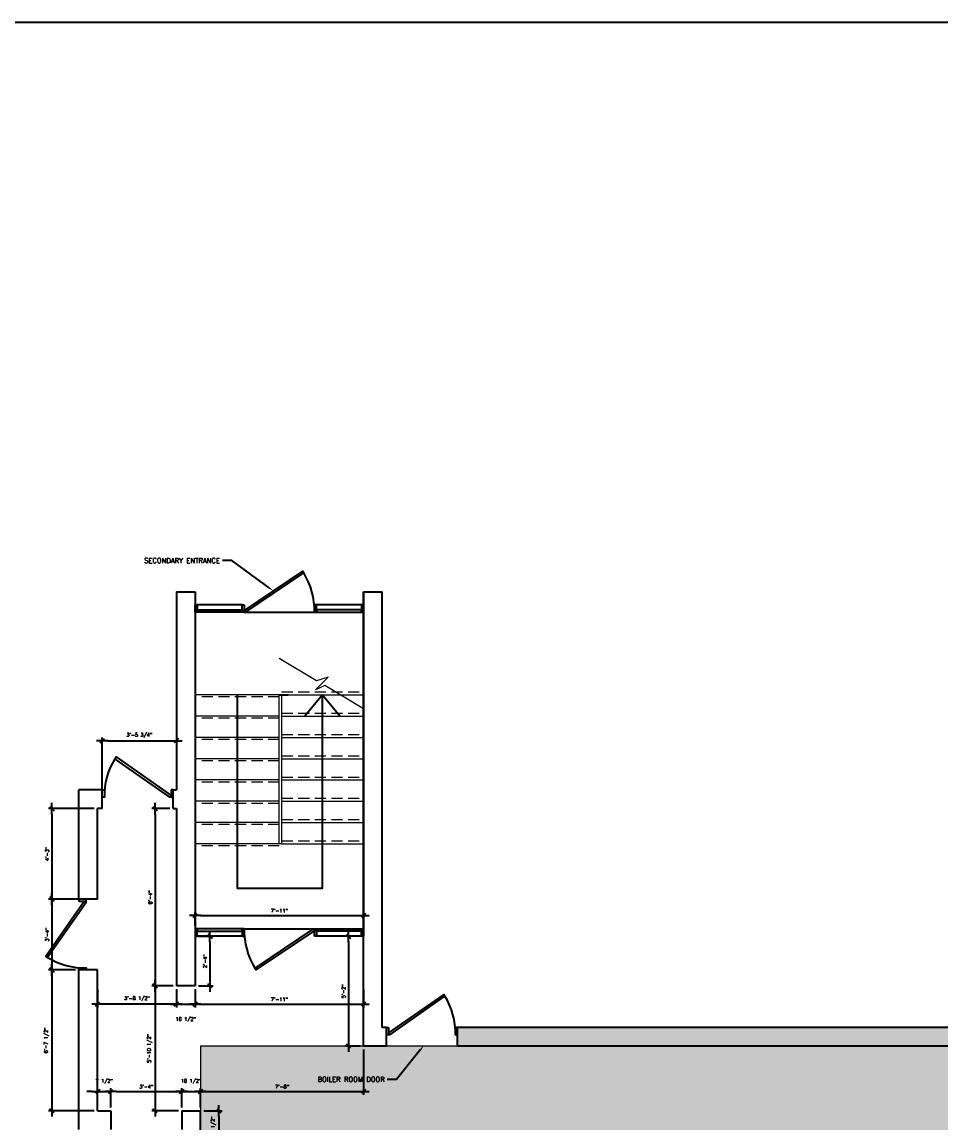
# Model space of a CAD drawing. Header units: inches. Extents: x -11160 to 9368, y -3485 to 2663.
# Drawn here: x -765 to -246, y -1865 to -1245 of the extents above; entities that cross this region are included whole.
import ezdxf
from ezdxf import colors
from ezdxf.entities.mleader import LeaderData, LeaderLine
from ezdxf.math import Vec2, Vec3

# ---------------------------------------------------------------- set-up
doc = ezdxf.new("R2010")
doc.units = ezdxf.units.IN
doc.header["$MEASUREMENT"] = 0
doc.linetypes.add('CENTER', pattern=[2, 1.25, -0.25, 0.25, -0.25])
doc.linetypes.add('HIDDEN', pattern=[0.375, 0.25, -0.125])
for name, color, linetype in [('A-WALL', 4, 'Continuous'), ('A-WINDOW', 1, 'Continuous'), ('MD-FF-HATCH-6', 8, 'Continuous'), ('SM-COM-GRID', 8, 'CENTER'), ('SM-RCP-TEXT', 2, 'Continuous'), ('YP-DOOR', 1, 'Continuous')]:
    doc.layers.add(name, color=color, linetype=linetype)
doc.layers.add('D-D FLOOR', color=2, linetype='Continuous', lineweight=9)
doc.layers.add('I-8-Gray', color=1, linetype='Continuous', lineweight=9)
doc.styles.add('SM-LEADER-00', font='romans.shx')
doc.styles.add('SMI-24', font='romans.shx', dxfattribs={"height": 2})
doc.dimstyles.new('SMI-24', dxfattribs={"dimscale": 24, "dimtxt": 2, "dimasz": 0.125, "dimexe": 0.078125, "dimexo": 0.078125, "dimgap": 0.0625, "dimtad": 1, "dimdec": 3, "dimrnd": 0.25, "dimzin": 3, "dimdsep": 46, "dimlunit": 4, "dimtxsty": 'SMI-24', "dimblk": 'SMI-thick', "dimcen": 0.09375, "dimclrd": 1, "dimclre": 1, "dimclrt": 2, "dimadec": 0, "dimazin": 0, "dimtfac": 0.09375, "dimtdec": 3, "dimtmove": 2, "dimatfit": 3, "dimfxl": 0.078125, "dimfrac": 2, "dimtolj": 1, "dimtzin": 3, "dimarcsym": 0})

# ---------------------------------------------------------------- blocks, each defined once
blk = doc.blocks.new('SMI-thick')
at = {"color": 0, "linetype": 'Continuous'}
blk.add_line((-1.08, 0), (1.08, 0), dxfattribs=at)
at = {"color": 4, "linetype": 'Continuous'}
blk.add_line((0.39, 0.39), (-0.39, -0.39), dxfattribs=at)
blk = doc.blocks.new('*D346')
at = {"layer": 'A-WALL', "color": 1, "lineweight": -2, "transparency": 16777216}
for p, q in [((-719.28, -1686.56), (-719.28, -1648.24)), ((-716.28, -1650.12), (-680.5, -1650.12))]:
    blk.add_line(p, q, dxfattribs=at)
at = {"layer": 'Defpoints', "color": 0, "transparency": 16777216}
for p in [(-677.5, -1650.12), (-677.5, -1650.12), (-719.28, -1688.43)]:
    blk.add_point(p, dxfattribs=at)
at = {"layer": 'A-WALL', "color": 1, "lineweight": -2, "transparency": 16777216, "xscale": 3, "yscale": 3, "zscale": 3, "rotation": 180}
blk.add_blockref('SMI-thick', (-719.28, -1650.12), dxfattribs=at)
at = {"layer": 'A-WALL', "color": 1, "lineweight": -2, "transparency": 16777216, "xscale": 3, "yscale": 3, "zscale": 3}
blk.add_blockref('SMI-thick', (-677.5, -1650.12), dxfattribs=at)
at = {"layer": 'A-WALL', "color": 2, "transparency": 16777216, "insert": (-698.39, -1647.09), "char_height": 2, "attachment_point": 5, "style": 'SMI-24'}
blk.add_mtext('\\A1;3\'-5 3/4"', dxfattribs=at)
blk = doc.blocks.new('*D347')
at = {"layer": 'A-WALL', "color": 1, "lineweight": -2, "transparency": 16777216}
for p, q in [((-723.81, -1688.43), (-749.56, -1688.43)), ((-747.68, -1691.43), (-747.68, -1736.43)), ((-723.81, -1739.43), (-749.56, -1739.43))]:
    blk.add_line(p, q, dxfattribs=at)
at = {"layer": 'Defpoints', "color": 0, "transparency": 16777216}
for p in [(-721.94, -1688.43), (-747.68, -1739.43), (-721.94, -1739.43)]:
    blk.add_point(p, dxfattribs=at)
at = {"layer": 'A-WALL', "color": 1, "lineweight": -2, "transparency": 16777216, "xscale": 3, "yscale": 3, "zscale": 3}
for p, rotation in [((-747.68, -1688.43), 90), ((-747.68, -1739.43), 270)]:
    blk.add_blockref('SMI-thick', p, dxfattribs=dict(at, rotation=rotation))
at = {"layer": 'A-WALL', "color": 2, "transparency": 16777216, "insert": (-750.37, -1713.93), "char_height": 2, "attachment_point": 5, "rotation": 90, "style": 'SMI-24'}
blk.add_mtext('\\A1;4\'-3"', dxfattribs=at)
blk = doc.blocks.new('*D348')
at = {"layer": 'A-WALL', "color": 1, "lineweight": -2, "transparency": 16777216}
for p, q in [((-723.81, -1739.43), (-749.56, -1739.43)), ((-747.68, -1742.43), (-747.68, -1776.43)), ((-734.37, -1779.43), (-749.56, -1779.43))]:
    blk.add_line(p, q, dxfattribs=at)
at = {"layer": 'Defpoints', "color": 0, "transparency": 16777216}
for p in [(-721.94, -1739.43), (-747.68, -1779.43), (-732.5, -1779.43)]:
    blk.add_point(p, dxfattribs=at)
at = {"layer": 'A-WALL', "color": 1, "lineweight": -2, "transparency": 16777216, "xscale": 3, "yscale": 3, "zscale": 3}
for p, rotation in [((-747.68, -1739.43), 90), ((-747.68, -1779.43), 270)]:
    blk.add_blockref('SMI-thick', p, dxfattribs=dict(at, rotation=rotation))
at = {"layer": 'A-WALL', "color": 2, "transparency": 16777216, "insert": (-750.37, -1759.43), "char_height": 2, "attachment_point": 5, "rotation": 90, "style": 'SMI-24'}
blk.add_mtext('\\A1;3\'-4"', dxfattribs=at)
blk = doc.blocks.new('*D349')
at = {"layer": 'A-WALL', "color": 1, "lineweight": -2, "transparency": 16777216}
for p, q in [((-734.37, -1779.43), (-749.56, -1779.43)), ((-747.68, -1782.43), (-747.68, -1855.87)), ((-723.81, -1858.87), (-749.56, -1858.87))]:
    blk.add_line(p, q, dxfattribs=at)
at = {"layer": 'Defpoints', "color": 0, "transparency": 16777216}
for p in [(-732.5, -1779.43), (-747.68, -1858.87), (-721.94, -1858.87)]:
    blk.add_point(p, dxfattribs=at)
at = {"layer": 'A-WALL', "color": 1, "lineweight": -2, "transparency": 16777216, "xscale": 3, "yscale": 3, "zscale": 3}
for p, rotation in [((-747.68, -1779.43), 90), ((-747.68, -1858.87), 270)]:
    blk.add_blockref('SMI-thick', p, dxfattribs=dict(at, rotation=rotation))
at = {"layer": 'A-WALL', "color": 2, "transparency": 16777216, "insert": (-750.71, -1819.15), "char_height": 2, "attachment_point": 5, "rotation": 90, "style": 'SMI-24'}
blk.add_mtext('\\A1;6\'-7 1/2"', dxfattribs=at)
blk = doc.blocks.new('*D350')
at = {"layer": 'A-WALL', "color": 1, "lineweight": -2, "transparency": 16777216}
for p, q in [((-662.06, -1858.87), (-651.69, -1858.87)), ((-653.56, -1861.87), (-653.56, -1878.43)), ((-662.06, -1881.43), (-651.69, -1881.43))]:
    blk.add_line(p, q, dxfattribs=at)
at = {"layer": 'Defpoints', "color": 0, "transparency": 16777216}
for p in [(-663.94, -1858.87), (-663.94, -1881.43), (-653.56, -1881.43)]:
    blk.add_point(p, dxfattribs=at)
at = {"layer": 'A-WALL', "color": 1, "lineweight": -2, "transparency": 16777216, "xscale": 3, "yscale": 3, "zscale": 3}
for p, rotation in [((-653.56, -1858.87), 90), ((-653.56, -1881.43), 270)]:
    blk.add_blockref('SMI-thick', p, dxfattribs=dict(at, rotation=rotation))
at = {"layer": 'A-WALL', "color": 2, "transparency": 16777216, "insert": (-656.59, -1870.15), "char_height": 2, "attachment_point": 5, "rotation": 90, "style": 'SMI-24'}
blk.add_mtext('\\A1;1\'-10 1/2"', dxfattribs=at)
blk = doc.blocks.new('*D351')
at = {"layer": 'A-WALL', "color": 1, "lineweight": -2, "transparency": 16777216}
for p, q in [((-724.94, -1847.94), (-727.94, -1847.94)), ((-721.94, -1857), (-721.94, -1846.07)), ((-721.94, -1847.94), (-714.5, -1847.94)), ((-714.5, -1857), (-714.5, -1846.07)), ((-711.5, -1847.94), (-708.5, -1847.94))]:
    blk.add_line(p, q, dxfattribs=at)
at = {"layer": 'Defpoints', "color": 0, "transparency": 16777216}
for p in [(-714.5, -1847.94), (-721.94, -1858.87), (-714.5, -1858.87)]:
    blk.add_point(p, dxfattribs=at)
at = {"layer": 'A-WALL', "color": 1, "lineweight": -2, "transparency": 16777216, "xscale": 3, "yscale": 3, "zscale": 3}
blk.add_blockref('SMI-thick', (-721.94, -1847.94), dxfattribs=at)
at = {"layer": 'A-WALL', "color": 1, "lineweight": -2, "transparency": 16777216, "xscale": 3, "yscale": 3, "zscale": 3, "rotation": 180}
blk.add_blockref('SMI-thick', (-714.5, -1847.94), dxfattribs=at)
at = {"layer": 'A-WALL', "color": 2, "transparency": 16777216, "insert": (-718.22, -1842.3), "char_height": 2, "attachment_point": 5, "style": 'SMI-24'}
blk.add_mtext('\\A1;7 1/2"', dxfattribs=at)
blk = doc.blocks.new('*D339')
at = {"layer": 'A-WALL', "color": 1, "lineweight": -2, "transparency": 16777216}
for p, q in [((-714.5, -1857), (-714.5, -1846.07)), ((-711.5, -1847.94), (-677.5, -1847.94)), ((-674.5, -1857), (-674.5, -1846.07))]:
    blk.add_line(p, q, dxfattribs=at)
at = {"layer": 'Defpoints', "color": 0, "transparency": 16777216}
for p in [(-674.5, -1847.94), (-714.5, -1858.87), (-674.5, -1858.87)]:
    blk.add_point(p, dxfattribs=at)
at = {"layer": 'A-WALL', "color": 1, "lineweight": -2, "transparency": 16777216, "xscale": 3, "yscale": 3, "zscale": 3, "rotation": 180}
blk.add_blockref('SMI-thick', (-714.5, -1847.94), dxfattribs=at)
at = {"layer": 'A-WALL', "color": 1, "lineweight": -2, "transparency": 16777216, "xscale": 3, "yscale": 3, "zscale": 3}
blk.add_blockref('SMI-thick', (-674.5, -1847.94), dxfattribs=at)
at = {"layer": 'A-WALL', "color": 2, "transparency": 16777216, "insert": (-694.5, -1845.25), "char_height": 2, "attachment_point": 5, "style": 'SMI-24'}
blk.add_mtext('\\A1;3\'-4"', dxfattribs=at)
blk = doc.blocks.new('*D340')
at = {"layer": 'A-WALL', "color": 1, "lineweight": -2, "transparency": 16777216}
for p, q in [((-674.5, -1857), (-674.5, -1846.07)), ((-671.5, -1847.94), (-666.94, -1847.94)), ((-663.94, -1857), (-663.94, -1846.07))]:
    blk.add_line(p, q, dxfattribs=at)
at = {"layer": 'Defpoints', "color": 0, "transparency": 16777216}
for p in [(-663.94, -1847.94), (-674.5, -1858.87), (-663.94, -1858.87)]:
    blk.add_point(p, dxfattribs=at)
at = {"layer": 'A-WALL', "color": 1, "lineweight": -2, "transparency": 16777216, "xscale": 3, "yscale": 3, "zscale": 3, "rotation": 180}
blk.add_blockref('SMI-thick', (-674.5, -1847.94), dxfattribs=at)
at = {"layer": 'A-WALL', "color": 1, "lineweight": -2, "transparency": 16777216, "xscale": 3, "yscale": 3, "zscale": 3}
blk.add_blockref('SMI-thick', (-663.94, -1847.94), dxfattribs=at)
at = {"layer": 'A-WALL', "color": 2, "transparency": 16777216, "insert": (-669.22, -1842.3), "char_height": 2, "attachment_point": 5, "style": 'SMI-24'}
blk.add_mtext('\\A1;10 1/2"', dxfattribs=at)
blk = doc.blocks.new('*D341')
at = {"layer": 'A-WALL', "color": 1, "lineweight": -2, "transparency": 16777216}
for p, q in [((-571.94, -1824.31), (-571.94, -1849.82)), ((-663.94, -1857), (-663.94, -1846.07)), ((-660.94, -1847.94), (-574.94, -1847.94))]:
    blk.add_line(p, q, dxfattribs=at)
at = {"layer": 'Defpoints', "color": 0, "transparency": 16777216}
for p in [(-571.94, -1822.43), (-571.94, -1847.94), (-663.94, -1858.87)]:
    blk.add_point(p, dxfattribs=at)
at = {"layer": 'A-WALL', "color": 1, "lineweight": -2, "transparency": 16777216, "xscale": 3, "yscale": 3, "zscale": 3, "rotation": 180}
blk.add_blockref('SMI-thick', (-663.94, -1847.94), dxfattribs=at)
at = {"layer": 'A-WALL', "color": 1, "lineweight": -2, "transparency": 16777216, "xscale": 3, "yscale": 3, "zscale": 3}
blk.add_blockref('SMI-thick', (-571.94, -1847.94), dxfattribs=at)
at = {"layer": 'A-WALL', "color": 2, "transparency": 16777216, "insert": (-617.94, -1845.25), "char_height": 2, "attachment_point": 5, "style": 'SMI-24'}
blk.add_mtext('\\A1;7\'-8"', dxfattribs=at)
blk = doc.blocks.new('*D342')
at = {"layer": 'A-WALL', "color": 1, "lineweight": -2, "transparency": 16777216}
for p, q in [((-681.15, -1688.43), (-691.41, -1688.43)), ((-689.53, -1691.43), (-689.53, -1785.43)), ((-679.37, -1788.43), (-691.41, -1788.43))]:
    blk.add_line(p, q, dxfattribs=at)
at = {"layer": 'Defpoints', "color": 0, "transparency": 16777216}
for p in [(-679.28, -1688.43), (-689.53, -1788.43), (-677.5, -1788.43)]:
    blk.add_point(p, dxfattribs=at)
at = {"layer": 'A-WALL', "color": 1, "lineweight": -2, "transparency": 16777216, "xscale": 3, "yscale": 3, "zscale": 3}
for p, rotation in [((-689.53, -1688.43), 90), ((-689.53, -1788.43), 270)]:
    blk.add_blockref('SMI-thick', p, dxfattribs=dict(at, rotation=rotation))
at = {"layer": 'A-WALL', "color": 2, "transparency": 16777216, "insert": (-692.22, -1738.43), "char_height": 2, "attachment_point": 5, "rotation": 90, "style": 'SMI-24'}
blk.add_mtext('\\A1;8\'-4"', dxfattribs=at)
blk = doc.blocks.new('*D343')
at = {"layer": 'A-WALL', "color": 1, "lineweight": -2, "transparency": 16777216}
for p, q in [((-679.37, -1788.43), (-691.41, -1788.43)), ((-689.53, -1791.43), (-689.53, -1855.87)), ((-676.37, -1858.87), (-691.41, -1858.87))]:
    blk.add_line(p, q, dxfattribs=at)
at = {"layer": 'Defpoints', "color": 0, "transparency": 16777216}
for p in [(-677.5, -1788.43), (-689.53, -1858.87), (-674.5, -1858.87)]:
    blk.add_point(p, dxfattribs=at)
at = {"layer": 'A-WALL', "color": 1, "lineweight": -2, "transparency": 16777216, "xscale": 3, "yscale": 3, "zscale": 3}
for p, rotation in [((-689.53, -1788.43), 90), ((-689.53, -1858.87), 270)]:
    blk.add_blockref('SMI-thick', p, dxfattribs=dict(at, rotation=rotation))
at = {"layer": 'A-WALL', "color": 2, "transparency": 16777216, "insert": (-692.56, -1823.65), "char_height": 2, "attachment_point": 5, "rotation": 90, "style": 'SMI-24'}
blk.add_mtext('\\A1;5\'-10 1/2"', dxfattribs=at)
blk = doc.blocks.new('*D344')
at = {"layer": 'A-WALL', "color": 1, "lineweight": -2, "transparency": 16777216}
for p, q in [((-573.81, -1760.43), (-582.33, -1760.43)), ((-580.45, -1763.43), (-580.45, -1819.43)), ((-573.81, -1822.43), (-582.33, -1822.43))]:
    blk.add_line(p, q, dxfattribs=at)
at = {"layer": 'Defpoints', "color": 0, "transparency": 16777216}
for p in [(-571.94, -1760.43), (-580.45, -1822.43), (-571.94, -1822.43)]:
    blk.add_point(p, dxfattribs=at)
at = {"layer": 'A-WALL', "color": 1, "lineweight": -2, "transparency": 16777216, "xscale": 3, "yscale": 3, "zscale": 3}
for p, rotation in [((-580.45, -1760.43), 90), ((-580.45, -1822.43), 270)]:
    blk.add_blockref('SMI-thick', p, dxfattribs=dict(at, rotation=rotation))
at = {"layer": 'A-WALL', "color": 2, "transparency": 16777216, "insert": (-583.15, -1791.43), "char_height": 2, "attachment_point": 5, "rotation": 90, "style": 'SMI-24'}
blk.add_mtext('\\A1;5\'-2"', dxfattribs=at)
blk = doc.blocks.new('*D345')
at = {"layer": 'A-WALL', "color": 1, "lineweight": -2, "transparency": 16777216}
for p, q in [((-666.94, -1754.37), (-666.94, -1746.81)), ((-663.94, -1748.69), (-574.94, -1748.69)), ((-571.94, -1754.37), (-571.94, -1746.81))]:
    blk.add_line(p, q, dxfattribs=at)
at = {"layer": 'Defpoints', "color": 0, "transparency": 16777216}
for p in [(-571.94, -1748.69), (-666.94, -1756.25), (-571.94, -1756.25)]:
    blk.add_point(p, dxfattribs=at)
at = {"layer": 'A-WALL', "color": 1, "lineweight": -2, "transparency": 16777216, "xscale": 3, "yscale": 3, "zscale": 3, "rotation": 180}
blk.add_blockref('SMI-thick', (-666.94, -1748.69), dxfattribs=at)
at = {"layer": 'A-WALL', "color": 1, "lineweight": -2, "transparency": 16777216, "xscale": 3, "yscale": 3, "zscale": 3}
blk.add_blockref('SMI-thick', (-571.94, -1748.69), dxfattribs=at)
at = {"layer": 'A-WALL', "color": 2, "transparency": 16777216, "insert": (-619.44, -1746), "char_height": 2, "attachment_point": 5, "style": 'SMI-24'}
blk.add_mtext('\\A1;7\'-11"', dxfattribs=at)
blk = doc.blocks.new('*D355')
at = {"layer": 'A-WALL', "color": 1, "lineweight": -2, "transparency": 16777216}
for p, q in [((-665.06, -1760.43), (-656.7, -1760.43)), ((-658.57, -1763.43), (-658.57, -1785.43)), ((-665.06, -1788.43), (-656.7, -1788.43))]:
    blk.add_line(p, q, dxfattribs=at)
at = {"layer": 'Defpoints', "color": 0, "transparency": 16777216}
for p in [(-666.94, -1760.43), (-666.94, -1788.43), (-658.57, -1788.43)]:
    blk.add_point(p, dxfattribs=at)
at = {"layer": 'A-WALL', "color": 1, "lineweight": -2, "transparency": 16777216, "xscale": 3, "yscale": 3, "zscale": 3}
for p, rotation in [((-658.57, -1760.43), 90), ((-658.57, -1788.43), 270)]:
    blk.add_blockref('SMI-thick', p, dxfattribs=dict(at, rotation=rotation))
at = {"layer": 'A-WALL', "color": 2, "transparency": 16777216, "insert": (-661.27, -1774.43), "char_height": 2, "attachment_point": 5, "rotation": 90, "style": 'SMI-24'}
blk.add_mtext('\\A1;2\'-4"', dxfattribs=at)
blk = doc.blocks.new('*D356')
at = {"layer": 'A-WALL', "color": 1, "lineweight": -2, "transparency": 16777216}
for p, q in [((-721.94, -1790.31), (-721.94, -1800.59)), ((-677.5, -1790.31), (-677.5, -1800.59)), ((-680.5, -1798.72), (-718.94, -1798.72))]:
    blk.add_line(p, q, dxfattribs=at)
at = {"layer": 'Defpoints', "color": 0, "transparency": 16777216}
for p in [(-721.94, -1788.43), (-677.5, -1788.43), (-721.94, -1798.72)]:
    blk.add_point(p, dxfattribs=at)
at = {"layer": 'A-WALL', "color": 1, "lineweight": -2, "transparency": 16777216, "xscale": 3, "yscale": 3, "zscale": 3, "rotation": 180}
blk.add_blockref('SMI-thick', (-721.94, -1798.72), dxfattribs=at)
at = {"layer": 'A-WALL', "color": 1, "lineweight": -2, "transparency": 16777216, "xscale": 3, "yscale": 3, "zscale": 3}
blk.add_blockref('SMI-thick', (-677.5, -1798.72), dxfattribs=at)
at = {"layer": 'A-WALL', "color": 2, "transparency": 16777216, "insert": (-699.72, -1795.7), "char_height": 2, "attachment_point": 5, "style": 'SMI-24'}
blk.add_mtext('\\A1;3\'-8 1/2"', dxfattribs=at)
blk = doc.blocks.new('*D357')
at = {"layer": 'A-WALL', "color": 1, "lineweight": -2, "transparency": 16777216}
for p, q in [((-677.5, -1790.31), (-677.5, -1800.59)), ((-666.94, -1790.31), (-666.94, -1800.59)), ((-674.5, -1798.72), (-669.94, -1798.72))]:
    blk.add_line(p, q, dxfattribs=at)
at = {"layer": 'Defpoints', "color": 0, "transparency": 16777216}
for p in [(-677.5, -1788.43), (-666.94, -1788.43), (-666.94, -1798.72)]:
    blk.add_point(p, dxfattribs=at)
at = {"layer": 'A-WALL', "color": 1, "lineweight": -2, "transparency": 16777216, "xscale": 3, "yscale": 3, "zscale": 3, "rotation": 180}
blk.add_blockref('SMI-thick', (-677.5, -1798.72), dxfattribs=at)
at = {"layer": 'A-WALL', "color": 1, "lineweight": -2, "transparency": 16777216, "xscale": 3, "yscale": 3, "zscale": 3}
blk.add_blockref('SMI-thick', (-666.94, -1798.72), dxfattribs=at)
at = {"layer": 'A-WALL', "color": 2, "transparency": 16777216, "insert": (-672.22, -1807.42), "char_height": 2, "attachment_point": 5, "style": 'SMI-24'}
blk.add_mtext('\\A1;10 1/2"', dxfattribs=at)
blk = doc.blocks.new('*D358')
at = {"layer": 'A-WALL', "color": 1, "lineweight": -2, "transparency": 16777216}
for p, q in [((-666.94, -1790.31), (-666.94, -1800.59)), ((-571.94, -1790.31), (-571.94, -1800.59)), ((-663.94, -1798.72), (-574.94, -1798.72))]:
    blk.add_line(p, q, dxfattribs=at)
at = {"layer": 'Defpoints', "color": 0, "transparency": 16777216}
for p in [(-666.94, -1788.43), (-571.94, -1788.43), (-571.94, -1798.72)]:
    blk.add_point(p, dxfattribs=at)
at = {"layer": 'A-WALL', "color": 1, "lineweight": -2, "transparency": 16777216, "xscale": 3, "yscale": 3, "zscale": 3, "rotation": 180}
blk.add_blockref('SMI-thick', (-666.94, -1798.72), dxfattribs=at)
at = {"layer": 'A-WALL', "color": 1, "lineweight": -2, "transparency": 16777216, "xscale": 3, "yscale": 3, "zscale": 3}
blk.add_blockref('SMI-thick', (-571.94, -1798.72), dxfattribs=at)
at = {"layer": 'A-WALL', "color": 2, "transparency": 16777216, "insert": (-619.44, -1796.03), "char_height": 2, "attachment_point": 5, "style": 'SMI-24'}
blk.add_mtext('\\A1;7\'-11"', dxfattribs=at)

msp = doc.modelspace()

# ---------------------------------------------------------------- hatches: boundary and pattern name
at = {"layer": 'D-D FLOOR'}
h = msp.add_hatch(dxfattribs=at)
h.set_pattern_fill('GEOL4', color=8, scale=20, pattern_type=2)
h.set_pattern_definition([(0, (0, 2), (10, 4), [8, -12]), (90, (2, 0), (-10, 4), [2, -8, 2, -4]), (90, (6, 2), (-10, 4), [2, -4, 2, -8]), (90, (0.6, 1.1), (-2.5, 10), [0, -1.8, 0, -2.2, 0, -2]), (90, (1.8, 0.9), (-2.5, 10), [0, -1.8, 0, -1.8, 0, -2.4])])
h.paths.add_polyline_path([(509.06126, -1822.43224), (-663.93873, -1822.43224), (-663.93873, -1881.43224), (509.06126, -1881.43224)])
at = {"layer": 'SM-COM-GRID'}
h = msp.add_hatch(dxfattribs=at)
h.set_pattern_fill('ANSI31', color=256)
h.paths.add_polyline_path([(521.74662, -1653.87117), (596.74662, -1653.87117), (596.74662, -1643.3101), (511.18555, -1643.3101), (511.18555, -1811.87117), (463.06126, -1811.87117), (463.06126, -1815.97374), (463.06126, -1822.43224), (509.06126, -1822.43224), (521.74662, -1822.43224)])
h.paths.add_polyline_path([(701.58013, -1643.3101), (636.74662, -1643.3101), (636.74662, -1647.41268), (636.74662, -1653.87117), (701.58013, -1653.87117)])
h.paths.add_polyline_path([(752.59653, -1643.3101), (701.58013, -1643.3101), (701.58013, -1653.87117), (752.59653, -1653.87117)])
h.paths.add_polyline_path([(815.24662, -1631.87117), (775.24662, -1631.87117), (775.24662, -1621.08522), (764.74662, -1621.08522), (764.74662, -1643.3101), (752.59653, -1643.3101), (752.59653, -1653.87117), (761.74662, -1653.87117), (761.74662, -1655.87117), (775.24662, -1655.87117), (775.24662, -1653.87117), (815.24662, -1653.87117)])
h.paths.add_polyline_path([(799.24662, -1758.87117), (761.74662, -1758.87117), (761.74662, -1761.93399), (788.74662, -1761.93399), (788.74662, -1811.87117), (701.4761, -1811.87117), (701.4761, -1812.41768), (680.01714, -1812.41768), (680.01714, -1811.87117), (616.74662, -1811.87117), (616.74662, -1857.43224), (627.30769, -1857.43224), (627.30769, -1822.43224), (799.24662, -1822.43224)])
h.paths.add_polyline_path([(627.30769, -1897.43224), (623.20512, -1897.43224), (616.74662, -1897.43224), (616.74662, -2001.43224), (616.74662, -2137.61759), (627.30769, -2137.61759)])
h.paths.add_polyline_path([(569.24662, -1881.43224), (521.74662, -1881.43224), (521.74662, -1886.43224), (564.24662, -1886.43224), (564.24662, -1897.93224), (569.24662, -1897.93224)])
h.paths.add_polyline_path([(569.24662, -1925.43224), (566.4261, -1925.43224), (564.24662, -1925.43224), (564.24662, -1983.8768), (569.24662, -1980.88755)])
h.paths.add_polyline_path([(569.24662, -1980.88755), (564.24662, -1983.8768), (564.24662, -2001.43224), (569.24662, -2001.43224)])
h.paths.add_polyline_path([(423.06126, -1811.87117), (18.06126, -1811.87117), (18.06126, -1815.97374), (18.06126, -1822.43224), (423.06126, -1822.43224)])
h.paths.add_polyline_path([(-21.93874, -1811.87117), (-66.93874, -1811.87117), (-66.93874, -1822.43224), (-21.93874, -1822.43224)])
h.paths.add_polyline_path([(-185.99981, -1569.87117), (-162.99981, -1569.87117), (-162.99981, -1559.3101), (-196.56087, -1559.3101), (-196.56087, -1811.87117), (-185.99981, -1811.87117)])
h.paths.add_polyline_path([(-108.99981, -1747.37117), (-185.99981, -1747.37117), (-185.99981, -1752.37117), (-108.99981, -1752.37117)])
h.paths.add_polyline_path([(-108.99981, -1780.37117), (-111.87161, -1780.37117), (-113.99981, -1780.37117), (-113.99981, -1811.87117), (-108.99981, -1811.87117)])
h.paths.add_polyline_path([(-44.43874, -1559.3101), (-90.99981, -1559.3101), (-90.99981, -1569.87117), (-54.99981, -1569.87117), (-54.99981, -1811.87117), (-44.43874, -1811.87117)])
h.paths.add_polyline_path([(-106.93874, -1811.87117), (-518.93874, -1811.87117), (-518.93874, -1815.97374), (-518.93874, -1822.43224), (-106.93874, -1822.43224), (-106.93874, -1818.32967)])
h.paths.add_polyline_path([(-141.93873, -1887.89074), (-141.93873, -1881.43224), (-591.93873, -1881.43224), (-591.93873, -1891.99331), (-141.93873, -1891.99331)])
h.paths.add_polyline_path([(69.06127, -1887.89074), (69.06127, -1881.43224), (-101.93873, -1881.43224), (-101.93873, -1891.99331), (69.06127, -1891.99331)])
h.paths.add_polyline_path([(189.06127, -1887.89074), (189.06127, -1881.43224), (109.06127, -1881.43224), (109.06127, -1891.99331), (189.06127, -1891.99331)])
h.paths.add_polyline_path([(521.74662, -1881.43224), (513.24662, -1881.43224), (229.06127, -1881.43224), (229.06127, -1891.99331), (511.18555, -1891.99331), (511.18555, -2137.61759), (521.74662, -2137.61759), (521.74662, -2133.43224)])

# ---------------------------------------------------------------- linework, layer by layer
at = {"layer": 'A-WALL'}
for p, q in [((-677.49981, -1566.08148), (-677.49981, -1677.87117)), ((-677.49981, -1566.08148), (-666.93874, -1566.08148)), ((-666.93874, -1566.08148), (-666.93874, -1788.43224)), ((-571.93874, -1822.43224), (-571.93874, -1566.08148)), ((-571.93874, -1566.08148), (-561.37767, -1566.08148)), ((-561.37767, -1811.87117), (-561.37767, -1566.08148)), ((-639.24887, -1577.67106), (-599.62861, -1577.67106)), ((-732.4998, -1739.43224), (-732.4998, -1677.87117)), ((-719.27715, -1688.43224), (-719.27715, -1677.87117)), ((-679.27715, -1688.43224), (-679.27715, -1677.87117)), ((-721.93873, -1739.43224), (-721.93873, -1688.43224)), ((-677.49981, -1688.43224), (-677.49981, -1788.43224)), ((-721.93873, -1739.43224), (-732.4998, -1739.43224)), ((-639.24887, -1756.24689), (-599.62861, -1756.24689)), ((-732.4998, -1869.43224), (-732.4998, -1779.43224)), ((-721.93873, -1779.43224), (-732.4998, -1779.43224)), ((-721.93873, -1858.87117), (-721.93873, -1779.43224)), ((-558.93874, -1811.87117), (-561.37767, -1811.87117)), ((-558.93874, -1822.43224), (-558.93874, -1811.87117)), ((-106.93874, -1811.87117), (-518.93874, -1811.87117)), ((-518.93874, -1822.43224), (-518.93874, -1811.87117)), ((-558.93874, -1822.43224), (-571.93874, -1822.43224)), ((-106.93874, -1822.43224), (-518.93874, -1822.43224)), ((-721.93873, -1858.87117), (-714.4998, -1858.87117)), ((-714.4998, -1858.87117), (-714.4998, -1869.43224)), ((-674.4998, -1858.87117), (-663.93873, -1858.87117)), ((-674.4998, -1858.87117), (-674.4998, -1869.43224)), ((-663.93873, -1881.43224), (-663.93873, -1858.87117))]:
    msp.add_line(p, q, dxfattribs=at)
for points in [[(-571.93874, -1566.08148), (-571.93874, -1760.43224)], [(-619.43874, -1624.24689), (-614.43874, -1624.24689)], [(-719.27715, -1677.87117), (-732.4998, -1677.87117)], [(-679.27715, -1677.87117), (-677.49981, -1677.87117)], [(-719.27715, -1688.43224), (-721.93873, -1688.43224)], [(-679.27715, -1688.43224), (-677.49981, -1688.43224)], [(-666.93874, -1788.43224), (-677.49981, -1788.43224)]]:
    msp.add_lwpolyline(points, dxfattribs=at)
at = {"layer": 'A-WALL', "color": 8}
for centre, radius, start, end in [((-639.31896, -1576.61889), 39.70483, 358.48149077, 32.12821955), ((-679.20845, -1680.94238), 38.91955, 147.87178045, 181.51850923), ((-599.55851, -1757.29906), 39.70483, 178.48149077, 212.12821955), ((-729.42859, -1739.36354), 38.91955, 237.87178045, 271.51850923), ((-559.00744, -1814.94238), 38.91955, 358.48149077, 32.12821955)]:
    msp.add_arc(centre, radius, start, end, dxfattribs=at)
at = {"layer": 'A-WINDOW', "color": 3}
for points in [[(-665.80498, -1573.48571), (-665.80498, -1577.67106), (-666.93874, -1577.67106), (-666.93874, -1573.48571)], [(-639.24887, -1573.48572), (-639.24887, -1577.67106), (-640.43515, -1577.67106), (-640.43515, -1573.48572)], [(-599.62861, -1573.48571), (-599.62861, -1577.67106), (-598.44232, -1577.67106), (-598.44232, -1573.48571)], [(-573.12502, -1573.48571), (-573.12502, -1577.67106), (-571.93874, -1577.67106), (-571.93874, -1573.48571)], [(-718.11433, -1677.87117), (-718.11433, -1681.97374), (-719.27715, -1681.97374), (-719.27715, -1677.87117)], [(-680.43998, -1677.87117), (-680.43998, -1681.97374), (-679.27715, -1681.97374), (-679.27715, -1677.87117)], [(-732.4998, -1740.59507), (-728.39723, -1740.59507), (-728.39723, -1739.43224), (-732.4998, -1739.43224)], [(-665.80498, -1760.43224), (-665.80498, -1756.24689), (-666.93874, -1756.24689), (-666.93874, -1760.43224)], [(-639.24887, -1760.43223), (-639.24887, -1756.24689), (-640.43515, -1756.24689), (-640.43515, -1760.43223)], [(-599.62861, -1760.43224), (-599.62861, -1756.24689), (-598.44232, -1756.24689), (-598.44232, -1760.43224)], [(-573.12502, -1760.43224), (-573.12502, -1756.24689), (-571.93874, -1756.24689), (-571.93874, -1760.43224)], [(-732.4998, -1778.26942), (-728.39723, -1778.26942), (-728.39723, -1779.43224), (-732.4998, -1779.43224)], [(-557.77591, -1811.87117), (-557.77591, -1815.97374), (-558.93874, -1815.97374), (-558.93874, -1811.87117)], [(-520.10156, -1811.87117), (-520.10156, -1815.97374), (-518.93874, -1815.97374), (-518.93874, -1811.87117)]]:
    msp.add_lwpolyline(points, close=True, dxfattribs=at)
at = {"layer": 'D-D FLOOR'}
for p, q in [((-619.43874, -1624.24689), (-666.93874, -1624.24689)), ((-618.12624, -1624.24689), (-571.93874, -1624.24689)), ((-619.43874, -1636.24689), (-666.93874, -1636.24689)), ((-618.12624, -1636.24689), (-571.93874, -1636.24689)), ((-619.43874, -1648.24689), (-666.93874, -1648.24689)), ((-618.12624, -1648.24689), (-571.93874, -1648.24689)), ((-619.43874, -1660.24689), (-666.93874, -1660.24689)), ((-618.12624, -1660.24689), (-571.93874, -1660.24689)), ((-619.43874, -1672.24689), (-666.93874, -1672.24689)), ((-618.12624, -1672.24689), (-571.93874, -1672.24689)), ((-619.43874, -1684.24689), (-666.93874, -1684.24689)), ((-618.12624, -1684.24689), (-571.93874, -1684.24689)), ((-619.43874, -1696.24689), (-666.93874, -1696.24689)), ((-618.12624, -1696.24689), (-571.93874, -1696.24689)), ((-619.43874, -1708.24689), (-666.93874, -1708.24689)), ((-618.12624, -1708.24689), (-571.93874, -1708.24689))]:
    msp.add_line(p, q, dxfattribs=at)
for points in [[(-619.43874, -1624.24689), (-618.12624, -1624.24689), (-618.12624, -1708.22638), (-619.43874, -1708.22638)], [(509.06126, -1822.43224), (-663.93873, -1822.43224), (-663.93873, -1881.43224), (509.06126, -1881.43224)]]:
    msp.add_lwpolyline(points, close=True, dxfattribs=at)
at = {"layer": 'Defpoints', "color": 6}
msp.add_lwpolyline([(-1452.05082, -1244.69319), (1001.30141, -1244.69319), (1001.30141, -2238.22761), (-1452.05082, -2238.22761)], close=True, dxfattribs=at)
at = {"layer": 'I-8-Gray', "linetype": 'HIDDEN', "ltscale": 25}
for p, q in [((-619.43874, -1625.44964), (-666.93874, -1625.44964)), ((-618.12624, -1622.58515), (-571.93874, -1622.58515)), ((-619.43874, -1637.44964), (-666.93874, -1637.44964)), ((-618.12624, -1634.58515), (-571.93874, -1634.58515)), ((-619.43874, -1649.44964), (-666.93874, -1649.44964)), ((-618.12624, -1646.58515), (-571.93874, -1646.58515)), ((-619.43874, -1661.44964), (-666.93874, -1661.44964)), ((-618.12624, -1658.58515), (-571.93874, -1658.58515)), ((-619.43874, -1673.44964), (-666.93874, -1673.44964)), ((-618.12624, -1670.58515), (-571.93874, -1670.58515)), ((-619.43874, -1685.44964), (-666.93874, -1685.44964)), ((-618.12624, -1682.58515), (-571.93874, -1682.58515)), ((-619.43874, -1697.44964), (-666.93874, -1697.44964)), ((-618.12624, -1694.58515), (-571.93874, -1694.58515)), ((-619.43874, -1709.44964), (-666.93874, -1709.44964)), ((-618.12624, -1706.58515), (-571.93874, -1706.58515))]:
    msp.add_line(p, q, dxfattribs=at)
at = {"layer": 'I-8-Gray'}
msp.add_lwpolyline([(-571.93874, -1632.04213), (-593.74118, -1619.00755), (-598.99874, -1621.38983), (-591.85008, -1614.17482), (-598.42458, -1616.26551), (-619.43874, -1603.7022)], dxfattribs=at)
at = {"layer": 'MD-FF-HATCH-6'}
for points in [[(-643.18874, -1624.24689), (-643.18874, -1733.35749), (-595.03249, -1733.35749), (-595.03249, -1624.24689)], [(-595.03249, -1624.24689), (-604.96549, -1636.24689)], [(-595.03249, -1624.24689), (-585.09948, -1636.24689)]]:
    msp.add_lwpolyline(points, dxfattribs=at)
at = {"layer": 'YP-DOOR'}
for p, q in [((-640.43515, -1573.48571), (-665.80498, -1573.48571)), ((-573.12502, -1573.48571), (-598.44232, -1573.48571)), ((-640.43515, -1760.43224), (-665.80498, -1760.43224)), ((-573.12502, -1760.43224), (-598.44232, -1760.43224))]:
    msp.add_line(p, q, dxfattribs=at)
for points in [[(-639.24887, -1576.61244), (-638.53632, -1577.67106), (-605.69452, -1555.50324), (-606.36789, -1554.48065)], [(-665.80498, -1577.67106), (-665.80498, -1576.37095), (-640.43515, -1576.37095), (-640.43515, -1577.67106)], [(-573.12502, -1577.67106), (-573.12502, -1576.37095), (-598.44179, -1576.37095), (-598.44179, -1577.67106)], [(-680.43998, -1680.93605), (-681.13843, -1681.97374), (-712.16786, -1660.24435), (-711.50781, -1659.24199)], [(-729.43492, -1740.59507), (-728.39723, -1741.29352), (-750.12662, -1772.32295), (-751.12898, -1771.6629)], [(-665.80498, -1756.24689), (-665.80498, -1757.547), (-640.43515, -1757.547), (-640.43515, -1756.24689)], [(-599.62861, -1757.30551), (-600.34116, -1756.24689), (-633.18295, -1778.41471), (-632.50958, -1779.4373)], [(-573.12502, -1756.24689), (-573.12502, -1757.547), (-598.44179, -1757.547), (-598.44179, -1756.24689)], [(-557.77591, -1814.93605), (-557.07746, -1815.97374), (-526.04803, -1794.24435), (-526.70808, -1793.24199)]]:
    msp.add_lwpolyline(points, close=True, dxfattribs=at)

# ---------------------------------------------------------------- dimensions: what is measured, and where the dimension line sits
at = {"layer": 'A-WALL'}
for base, p1, p2, picture, middle in [((-677.49981, -1650.11873), (-719.27715, -1688.43224), (-677.49981, -1650.11873), '*D346', (-698.38848, -1647.09492)), ((-571.93874, -1748.68965), (-666.93874, -1756.24689), (-571.93874, -1756.24689), '*D345', (-619.43874, -1745.99918)), ((-721.93873, -1798.71969), (-677.49981, -1788.43224), (-721.93873, -1788.43224), '*D356', (-699.71927, -1795.69588)), ((-666.93874, -1798.71969), (-677.49981, -1788.43224), (-666.93874, -1788.43224), '*D357', (-672.21927, -1807.41612)), ((-571.93874, -1798.71969), (-666.93874, -1788.43224), (-571.93874, -1788.43224), '*D358', (-619.43874, -1796.02921)), ((-571.93874, -1847.94393), (-663.93873, -1858.87117), (-571.93874, -1822.43224), '*D341', (-617.93873, -1845.25346)), ((-714.4998, -1847.94393), (-721.93873, -1858.87117), (-714.4998, -1858.87117), '*D351', (-718.21926, -1842.29512)), ((-663.93873, -1847.94393), (-674.4998, -1858.87117), (-663.93873, -1858.87117), '*D340', (-669.21926, -1842.29512)), ((-674.4998, -1847.94393), (-714.4998, -1858.87117), (-674.4998, -1858.87117), '*D339', (-694.4998, -1845.25346))]:
    dim = msp.add_linear_dim(base=base, p1=p1, p2=p2, dimstyle='SMI-24', dxfattribs=at)
    dim.commit()
    dim.dimension.update_dxf_attribs({"geometry": picture, "text_midpoint": middle})
for base, p1, p2, picture, middle in [((-747.68189, -1739.43224), (-721.93873, -1688.43224), (-721.93873, -1739.43224), '*D347', (-750.37236, -1713.93224)), ((-689.53364, -1788.43224), (-679.27715, -1688.43224), (-677.49981, -1788.43224), '*D342', (-692.22411, -1738.43224)), ((-747.68189, -1779.43224), (-721.93873, -1739.43224), (-732.4998, -1779.43224), '*D348', (-750.37236, -1759.43224)), ((-658.57468, -1788.43224), (-666.93874, -1760.43224), (-666.93874, -1788.43224), '*D355', (-661.26516, -1774.43224)), ((-580.45478, -1822.43224), (-571.93874, -1760.43224), (-571.93874, -1822.43224), '*D344', (-583.14525, -1791.43224)), ((-747.68189, -1858.87117), (-732.4998, -1779.43224), (-721.93873, -1858.87117), '*D349', (-750.7057, -1819.15171)), ((-689.53364, -1858.87117), (-677.49981, -1788.43224), (-674.4998, -1858.87117), '*D343', (-692.55745, -1823.65171)), ((-653.56158, -1881.43224), (-663.93873, -1858.87117), (-663.93873, -1881.43224), '*D350', (-656.58539, -1870.15171))]:
    dim = msp.add_linear_dim(base=base, p1=p1, p2=p2, angle=90, dimstyle='SMI-24', dxfattribs=at)
    dim.commit()
    dim.dimension.update_dxf_attribs({"geometry": picture, "text_midpoint": middle})

# ---------------------------------------------------------------- leaders
at = {"layer": 'SM-RCP-TEXT'}
ml = msp.add_multileader_mtext('Standard', dxfattribs=at)
ml.set_content('SECONDARY ENTRANCE ', color=256, style='SM-LEADER-00')
ml.set_leader_properties(color=1)
ml.build(insert=Vec2(0, 0))
ml.multileader.update_dxf_attribs({"dogleg_length": 3, "arrow_head_size": 2.8, "scale": 50})
ctx = ml.context
ctx.base_point, ctx.scale, ctx.char_height, ctx.arrow_head_size, ctx.landing_gap_size, ctx.plane_origin = Vec3(-701.82287, -1548.46993), 50, 2.8, 2.8, 1.4, Vec3(-606.82674, -1530.62193)
ctx.text_align_type = 2
notes = []
notes.append((ctx, [(0, (1, 1, 0), (-646.21157, -1548.46993), (-1, 0), 5.34463, [(0, [(-622.80838, -1565.54654)], 0, [])])]))
ctx.mtext.insert, ctx.mtext.width, ctx.mtext.alignment, ctx.mtext.flow_direction = Vec3(-652.9562, -1547.06993), 57.3412941, 3, 5
ml = msp.add_multileader_mtext('Standard', dxfattribs=at)
ml.set_content('ENTRANCE TO OWNER\\PSUITE ', color=256, style='SM-LEADER-00')
ml.set_leader_properties(color=1)
ml.build(insert=Vec2(0, 0))
ml.multileader.update_dxf_attribs({"dogleg_length": 3, "arrow_head_size": 2.8, "scale": 50})
ctx = ml.context
ctx.base_point, ctx.scale, ctx.char_height, ctx.arrow_head_size, ctx.landing_gap_size, ctx.plane_origin = Vec3(551.55533, -1617.12598), 50, 2.8, 2.8, 1.4, Vec3(644.28479, -1599.27798)
ctx.text_align_type = 2
notes.append((ctx, [(0, (1, 1, 0), (604.89996, -1617.12598), (-1, 0), 5.34463, [(0, [(618.56654, -1632.97874)], 0, [])])]))
ctx.mtext.insert, ctx.mtext.width, ctx.mtext.alignment, ctx.mtext.flow_direction = Vec3(598.15533, -1615.72598), 57.3412941, 3, 5
ml = msp.add_multileader_mtext('Standard', dxfattribs=at)
ml.set_content("CEILING HEIGHT {\\A1;\\Farchand|c0;\\W0.8;\\C2;83''}", color=256, style='SM-LEADER-00')
ml.set_leader_properties(color=1)
ml.build(insert=Vec2(0, 0))
ml.multileader.update_dxf_attribs({"dogleg_length": 3, "arrow_head_size": 2.8, "scale": 50})
ctx = ml.context
ctx.base_point, ctx.scale, ctx.char_height, ctx.arrow_head_size, ctx.landing_gap_size, ctx.plane_origin = Vec3(-3123.32838, -1750.04592), 50, 2.8, 2.8, 1.4, Vec3(-3159.47301, -1732.19793)
notes.append((ctx, [(1, (1, 1, 0), (-3077.02171, -1750.04592), (-1, 0), 3, [(0, [(-3125.79186, -1739.00646)], 0, []), (1, [(-3091.51461, -1761.968)], 0, [])])]))
ctx.mtext.insert, ctx.mtext.rotation, ctx.mtext.width, ctx.mtext.flow_direction = Vec3(-3121.92838, -1748.64592), 6.283185307, 57.3412941, 5
ml = msp.add_multileader_mtext('Standard', dxfattribs=at)
ml.set_content('CORRIDOR', color=256, style='SM-LEADER-00')
ml.set_leader_properties(color=1)
ml.build(insert=Vec2(0, 0))
ml.multileader.update_dxf_attribs({"dogleg_length": 3, "arrow_head_size": 2.8, "scale": 50})
ctx = ml.context
ctx.base_point, ctx.scale, ctx.char_height, ctx.arrow_head_size, ctx.landing_gap_size, ctx.plane_origin = Vec3(-2797.76495, -1749.4454), 50, 2.8, 2.8, 1.4, Vec3(-2829.93633, -1731.5974)
notes.append((ctx, [(1, (1, 1, 0), (-2767.85837, -1749.4454), (-1, 0), 6.97325, [(0, [(-2796.25518, -1738.40594)], 0, []), (1, [(-2775.65415, -1760.44996)], 0, [])])]))
ctx.mtext.insert, ctx.mtext.rotation, ctx.mtext.width, ctx.mtext.flow_direction = Vec3(-2796.36495, -1748.0454), 6.283185307, 57.3412941, 5
ml = msp.add_multileader_mtext('Standard', dxfattribs=at)
ml.set_content('BOILER ROOM DOOR', color=256, style='SM-LEADER-00')
ml.set_leader_properties(color=1)
ml.build(insert=Vec2(0, 0))
ml.multileader.update_dxf_attribs({"dogleg_length": 3, "arrow_head_size": 2.8, "scale": 50})
ctx = ml.context
ctx.base_point, ctx.scale, ctx.char_height, ctx.arrow_head_size, ctx.landing_gap_size, ctx.plane_origin = Vec3(-603.82387, -1841.14593), 50, 2.8, 2.8, 1.4, Vec3(-333.44919, -1823.29793)
ctx.text_align_type = 2
notes.append((ctx, [(0, (1, 1, 0), (-553.27923, -1841.14593), (-1, 0), 5.34463, [(0, [(-537.96461, -1822.11369)], 0, [])])]))
ctx.mtext.insert, ctx.mtext.width, ctx.mtext.alignment, ctx.mtext.flow_direction = Vec3(-560.02387, -1839.74593), 57.3412941, 3, 5
ml = msp.add_multileader_mtext('Standard', dxfattribs=at)
ml.set_content('LAUNDRY ROOM DOOR', color=256, style='SM-LEADER-00')
ml.set_leader_properties(color=1)
ml.build(insert=Vec2(0, 0))
ml.multileader.update_dxf_attribs({"dogleg_length": 3, "arrow_head_size": 2.8, "scale": 50})
ctx = ml.context
ctx.base_point, ctx.scale, ctx.char_height, ctx.arrow_head_size, ctx.landing_gap_size, ctx.plane_origin = Vec3(-155.62903, -1838.87435), 50, 2.8, 2.8, 1.4, Vec3(118.87899, -1821.02635)
ctx.text_align_type = 2
notes.append((ctx, [(0, (1, 1, 0), (-100.95106, -1838.87435), (-1, 0), 5.34463, [(0, [(-85.63644, -1819.8421)], 0, [])])]))
ctx.mtext.insert, ctx.mtext.width, ctx.mtext.alignment, ctx.mtext.flow_direction = Vec3(-107.69569, -1837.47435), 57.3412941, 3, 5
for ctx, leaders in notes:
    for number, flags, end, landing, length, lines in leaders:
        leader = LeaderData()
        leader.index, (leader.has_last_leader_line, leader.has_dogleg_vector, leader.attachment_direction) = number, flags
        leader.last_leader_point, leader.dogleg_vector, leader.dogleg_length = Vec3(end), Vec3(landing), length
        for number, points, colour, breaks in lines:
            line = LeaderLine()
            line.index, line.vertices, line.color, line.breaks = number, Vec3.list(points), colors.encode_raw_color(colour), breaks
            leader.lines.append(line)
        ctx.leaders.append(leader)

doc.saveas('drawing.dxf')
